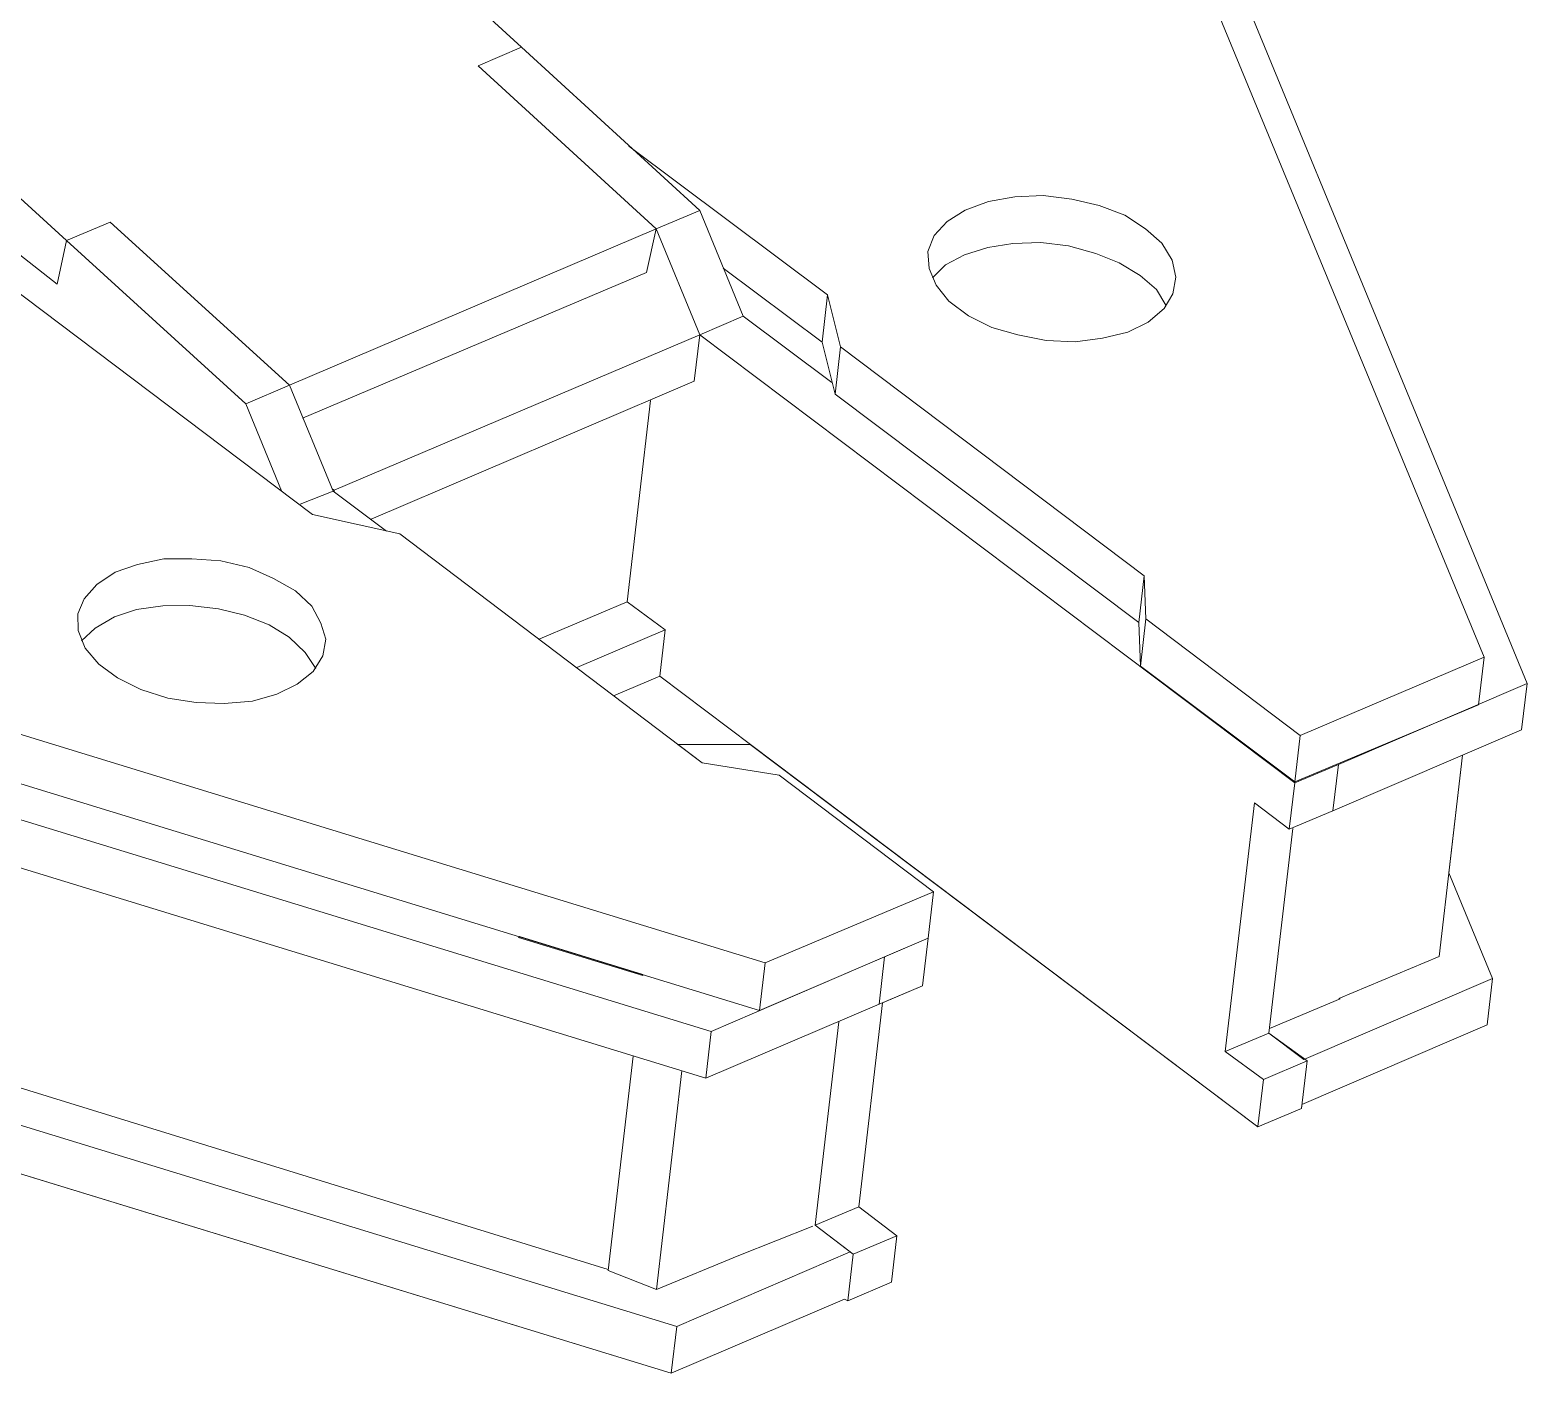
# Model space of a CAD drawing. Header units: millimetres. Extents: x -178 to 174, y -133 to 130.
# Drawn here: x 100.19 to 126.68, y -94.56 to -70.79 of the extents above; entities that cross this region are included whole.
import ezdxf

# ---------------------------------------------------------------- set-up
doc = ezdxf.new("R2010")
doc.units = ezdxf.units.MM
doc.header["$MEASUREMENT"] = 0
doc.layers.add('Layer 1', color=7, linetype='Continuous')

msp = doc.modelspace()

# ---------------------------------------------------------------- linework, layer by layer
at = {"layer": 'Layer 1', "lineweight": 9}
msp.add_open_spline([(111.2219, -44.9305), (111.2219, -44.9305), (111.9044, -44.8496), (111.9044, -44.8496), (111.9044, -44.8496), (111.9044, -44.8496), (112.8092, -45.9266), (112.8092, -45.9266), (112.8092, -45.9266), (112.8092, -45.9266), (113.6138, -47.0118), (113.6138, -47.0118), (113.6138, -47.0118), (113.6138, -47.0118), (114.338, -48.1074), (114.338, -48.1074), (114.338, -48.1074), (114.338, -48.1074), (114.9817, -49.2134), (114.9817, -49.2134), (114.9817, -49.2134), (114.9817, -49.2134), (115.5276, -50.3079), (115.5276, -50.3079), (115.5276, -50.3079), (115.5276, -50.3079), (115.9952, -51.3933), (115.9952, -51.3933), (115.9952, -51.3933), (115.9952, -51.3933), (116.3652, -52.4673), (116.3652, -52.4673), (116.3652, -52.4673), (116.3652, -52.4673), (116.2714, -52.7735), (116.2714, -52.7735), (116.2714, -52.7735), (116.2714, -52.7735), (116.4753, -53.7289), (116.4753, -53.7289), (116.4753, -53.7289), (116.4753, -53.7289), (116.6486, -54.9582), (116.6486, -54.9582), (116.6486, -54.9582), (116.6486, -54.9582), (116.6526, -55.0253), (116.6526, -55.0253), (116.6526, -55.0253), (116.6526, -55.0253), (116.7895, -55.7874), (116.7895, -55.7874), (116.7895, -55.7874), (116.7895, -55.7874), (116.8834, -56.8489), (116.8834, -56.8489), (116.8834, -56.8489), (116.8834, -56.8489), (116.8795, -57.8989), (116.8795, -57.8989), (116.8795, -57.8989), (116.8795, -57.8989), (116.85, -58.4901), (116.85, -58.4901), (116.85, -58.4901), (116.85, -58.4901), (126.6847, -82.3554), (126.6847, -82.3554), (126.6847, -82.3554), (126.6847, -82.3554), (126.5886, -83.1767), (126.5886, -83.1767), (126.5886, -83.1767), (126.5886, -83.1767), (125.5445, -83.6248), (125.5445, -83.6248), (125.5445, -83.6248), (125.5445, -83.6248), (125.3012, -85.7082), (125.3012, -85.7082), (125.3012, -85.7082), (125.3012, -85.7082), (126.0741, -87.5762), (126.0741, -87.5762), (126.0741, -87.5762), (126.0741, -87.5762), (125.978, -88.3975), (125.978, -88.3975), (125.978, -88.3975), (125.978, -88.3975), (122.7016, -89.8034), (122.7016, -89.8034), (122.7016, -89.8034), (122.7016, -89.8034), (122.6931, -89.8764), (122.6931, -89.8764), (122.6931, -89.8764), (122.6931, -89.8764), (121.9216, -90.2025), (121.9216, -90.2025), (121.9216, -90.2025), (121.9216, -90.2025), (112.9394, -83.4322), (112.9394, -83.4322), (112.9394, -83.4322), (112.9394, -83.4322), (111.6574, -83.4322), (111.6574, -83.4322), (111.6574, -83.4322), (111.6574, -83.4322), (112.0906, -83.7603), (112.0906, -83.7603), (112.0906, -83.7603), (112.0906, -83.7603), (113.4525, -83.9791), (113.4525, -83.9791), (113.4525, -83.9791), (113.4525, -83.9791), (116.1843, -86.0429), (116.1843, -86.0429), (116.1843, -86.0429), (116.1843, -86.0429), (116.0882, -86.8641), (116.0882, -86.8641), (116.0882, -86.8641), (116.0882, -86.8641), (115.9899, -87.7049), (115.9899, -87.7049), (115.9899, -87.7049), (115.9899, -87.7049), (115.2809, -88.0045), (115.2809, -88.0045), (115.2809, -88.0045), (115.2809, -88.0045), (114.8585, -91.6161), (114.8585, -91.6161), (114.8585, -91.6161), (114.8585, -91.6161), (115.5317, -92.1309), (115.5317, -92.1309), (115.5317, -92.1309), (115.5317, -92.1309), (115.4356, -92.9522), (115.4356, -92.9522), (115.4356, -92.9522), (115.4356, -92.9522), (114.6641, -93.2782), (114.6641, -93.2782), (114.6641, -93.2782), (114.6641, -93.2782), (114.6077, -93.2518), (114.6077, -93.2518), (114.6077, -93.2518), (114.6077, -93.2518), (111.5412, -94.5581), (111.5412, -94.5581), (111.5412, -94.5581), (111.5412, -94.5581), (81.5217, -85.3625), (81.5217, -85.3625), (81.5217, -85.3625), (81.5217, -85.3625), (80.2069, -85.3829), (80.2069, -85.3829), (80.2069, -85.3829), (80.2069, -85.3829), (78.8244, -85.3401), (78.8244, -85.3401), (78.8244, -85.3401), (78.8244, -85.3401), (77.4158, -85.3226), (77.4158, -85.3226), (77.4158, -85.3226), (77.4158, -85.3226), (77.7822, -85.597), (77.7822, -85.597), (77.7822, -85.597), (77.7822, -85.597), (77.1724, -86.4154), (77.1724, -86.4154), (77.1724, -86.4154), (77.1724, -86.4154), (76.8088, -86.135), (76.8088, -86.135), (76.8088, -86.135), (76.8088, -86.135), (76.1055, -87.0637), (76.1055, -87.0637), (76.1055, -87.0637), (76.1055, -87.0637), (75.2271, -87.4565), (75.2271, -87.4565), (75.2271, -87.4565), (75.2271, -87.4565), (75.2249, -87.476), (75.2249, -87.476), (75.2249, -87.476), (75.2249, -87.476), (74.4533, -87.802), (74.4533, -87.802), (74.4533, -87.802), (74.4533, -87.802), (74.432, -87.7941), (74.432, -87.7941), (74.432, -87.7941), (74.432, -87.7941), (73.5599, -88.1534), (73.5599, -88.1534), (73.5599, -88.1534), (73.5599, -88.1534), (73.0866, -87.8089), (73.0866, -87.8089), (73.0866, -87.8089), (73.0866, -87.8089), (70.5384, -87.0094), (70.5384, -87.0094), (70.5384, -87.0094), (70.5384, -87.0094), (70.1239, -87.1965), (70.1239, -87.1965), (70.1239, -87.1965), (70.1239, -87.1965), (69.5616, -87.4281), (69.5616, -87.4281), (69.5616, -87.4281), (69.5616, -87.4281), (68.2066, -87.1507), (68.2066, -87.1507), (68.2066, -87.1507), (68.2066, -87.1507), (67.8593, -86.8933), (67.8593, -86.8933), (67.8593, -86.8933), (67.8593, -86.8933), (67.6499, -87.1648), (67.6499, -87.1648), (67.6499, -87.1648), (67.6499, -87.1648), (65.4267, -85.4975), (65.4267, -85.4975), (65.4267, -85.4975), (65.4267, -85.4975), (57.8484, -79.8035), (57.8484, -79.8035), (57.8484, -79.8035), (57.8484, -79.8035), (56.1847, -79.1045), (56.1847, -79.1045), (56.1847, -79.1045), (56.1847, -79.1045), (54.5107, -78.3339), (54.5107, -78.3339), (54.5107, -78.3339), (54.5107, -78.3339), (52.8977, -77.5506), (52.8977, -77.5506), (52.8977, -77.5506), (52.8977, -77.5506), (52.3146, -77.6211), (52.3146, -77.6211), (52.3146, -77.6211), (52.3146, -77.6211), (51.8774, -77.2925), (51.8774, -77.2925), (51.8774, -77.2925), (51.8774, -77.2925), (51.192, -76.7808), (51.192, -76.7808), (51.192, -76.7808), (51.192, -76.7808), (51.0168, -76.8549), (51.0168, -76.8549), (51.0168, -76.8549), (51.0168, -76.8549), (48.9779, -77.1714), (48.9779, -77.1714), (48.9779, -77.1714), (48.9779, -77.1714), (45.0792, -74.2378), (45.0792, -74.2378), (45.0792, -74.2378), (45.0792, -74.2378), (43.3242, -70.9404), (43.3242, -70.9404), (43.3242, -70.9404), (43.3242, -70.9404), (43.401, -70.2832), (43.401, -70.2832), (43.401, -70.2832), (43.401, -70.2832), (43.2529, -70.3146), (43.2529, -70.3146), (43.2529, -70.3146), (43.2529, -70.3146), (42.0935, -69.0918), (42.0935, -69.0918), (42.0935, -69.0918), (42.0935, -69.0918), (41.1461, -67.871), (41.1461, -67.871), (41.1461, -67.871), (41.1461, -67.871), (40.2988, -66.6422), (40.2988, -66.6422), (40.2988, -66.6422), (40.2988, -66.6422), (39.5516, -65.4051), (39.5516, -65.4051), (39.5516, -65.4051), (39.5516, -65.4051), (38.9216, -64.1818), (38.9216, -64.1818), (38.9216, -64.1818), (38.9216, -64.1818), (38.3929, -62.9513), (38.3929, -62.9513), (38.3929, -62.9513), (38.3929, -62.9513), (38.0321, -61.7991), (38.0321, -61.7991), (38.0321, -61.7991), (38.0321, -61.7991), (37.7703, -60.6379), (37.7703, -60.6379), (37.7703, -60.6379), (37.7703, -60.6379), (37.6073, -59.4891), (37.6073, -59.4891), (37.6073, -59.4891), (37.6073, -59.4891), (37.5203, -58.3689), (37.5203, -58.3689), (37.5203, -58.3689), (37.5203, -58.3689), (37.5411, -57.6068), (37.5411, -57.6068), (37.5411, -57.6068), (37.5411, -57.6068), (37.4749, -57.5708), (37.4749, -57.5708), (37.4749, -57.5708), (37.4749, -57.5708), (34.295, -54.4239), (34.295, -54.4239), (34.295, -54.4239), (34.295, -54.4239), (34.5061, -53.6359), (34.5061, -53.6359), (34.5061, -53.6359), (34.5061, -53.6359), (34.6104, -53.2521), (34.6104, -53.2521), (34.6104, -53.2521), (34.6104, -53.2521), (34.6745, -52.7042), (34.6745, -52.7042), (34.6745, -52.7042), (34.6745, -52.7042), (34.9166, -51.8215), (34.9166, -51.8215), (34.9166, -51.8215), (34.9166, -51.8215), (35.2173, -50.9441), (35.2173, -50.9441), (35.2173, -50.9441), (35.2173, -50.9441), (35.4424, -50.3758), (35.4424, -50.3758), (35.4424, -50.3758), (35.4424, -50.3758), (35.7528, -49.755), (35.7528, -49.755), (35.7528, -49.755), (35.7528, -49.755), (35.8635, -48.8115), (35.8635, -48.8115), (35.8635, -48.8115), (35.8635, -48.8115), (35.1891, -48.3046), (35.1891, -48.3046), (35.1891, -48.3046), (35.1891, -48.3046), (35.2376, -47.542), (35.2376, -47.542), (35.2376, -47.542), (35.2376, -47.542), (35.2398, -46.6852), (35.2398, -46.6852), (35.2398, -46.6852), (35.2398, -46.6852), (35.6012, -45.4589), (35.6012, -45.4589), (35.6012, -45.4589), (35.6012, -45.4589), (36.08, -44.2464), (36.08, -44.2464), (36.08, -44.2464), (36.08, -44.2464), (36.6566, -43.0453), (36.6566, -43.0453), (36.6566, -43.0453), (36.6566, -43.0453), (37.3527, -41.8383), (37.3527, -41.8383), (37.3527, -41.8383), (37.3527, -41.8383), (38.142, -40.6819), (38.142, -40.6819), (38.142, -40.6819), (38.142, -40.6819), (39.051, -39.5197), (39.051, -39.5197), (39.051, -39.5197), (39.051, -39.5197), (40.0532, -38.408), (40.0532, -38.408), (40.0532, -38.408), (40.0532, -38.408), (40.2098, -38.455), (40.2098, -38.455), (40.2098, -38.455), (40.2098, -38.455), (41.271, -37.5113), (41.271, -37.5113), (41.271, -37.5113), (41.271, -37.5113), (42.4313, -36.5763), (42.4313, -36.5763), (42.4313, -36.5763), (42.4313, -36.5763), (43.6872, -35.6722), (43.6872, -35.6722), (43.6872, -35.6722), (43.6872, -35.6722), (45.0167, -34.8164), (45.0167, -34.8164), (45.0167, -34.8164), (45.0167, -34.8164), (46.4417, -33.9916), (46.4417, -33.9916), (46.4417, -33.9916), (46.4417, -33.9916), (47.9427, -33.1955), (47.9427, -33.1955), (47.9427, -33.1955), (47.9427, -33.1955), (49.5002, -32.4259), (49.5002, -32.4259), (49.5002, -32.4259), (49.5002, -32.4259), (49.4996, -32.3773), (49.4996, -32.3773), (49.4996, -32.3773), (49.4996, -32.3773), (51.099, -31.7517), (51.099, -31.7517), (51.099, -31.7517), (51.099, -31.7517), (52.7525, -31.1721), (52.7525, -31.1721), (52.7525, -31.1721), (52.7525, -31.1721), (54.4601, -30.6384), (54.4601, -30.6384), (54.4601, -30.6384), (54.4601, -30.6384), (56.2217, -30.1507), (56.2217, -30.1507), (56.2217, -30.1507), (56.2217, -30.1507), (58.0375, -29.709), (58.0375, -29.709), (58.0375, -29.709), (58.0375, -29.709), (59.8901, -29.2914), (59.8901, -29.2914), (59.8901, -29.2914), (59.8901, -29.2914), (61.814, -28.9416), (61.814, -28.9416), (61.814, -28.9416), (61.814, -28.9416), (61.8486, -28.9808), (61.8486, -28.9808), (61.8486, -28.9808), (61.8486, -28.9808), (61.8518, -28.7875), (61.8518, -28.7875), (61.8518, -28.7875), (61.8518, -28.7875), (63.9817, -28.541), (63.9817, -28.541), (63.9817, -28.541), (63.9817, -28.541), (66.1611, -28.3797), (66.1611, -28.3797), (66.1611, -28.3797), (66.1611, -28.3797), (68.3577, -28.2402), (68.3577, -28.2402), (68.3577, -28.2402), (68.3577, -28.2402), (70.6038, -28.1858), (70.6038, -28.1858), (70.6038, -28.1858), (70.6038, -28.1858), (72.8431, -28.19), (72.8431, -28.19), (72.8431, -28.19), (72.8431, -28.19), (75.1169, -28.2379), (75.1169, -28.2379), (75.1169, -28.2379), (75.1169, -28.2379), (77.4035, -28.3468), (77.4035, -28.3468), (77.4035, -28.3468), (77.4035, -28.3468), (81.0082, -30.391), (81.0082, -30.391), (81.0082, -30.391), (81.0082, -30.391), (80.9771, -30.8263), (80.9771, -30.8263), (80.9771, -30.8263), (80.9771, -30.8263), (80.9786, -30.8263), (80.9786, -30.8263), (80.9786, -30.8263), (80.9786, -30.8263), (82.5556, -31.0702), (82.5556, -31.0702), (82.5556, -31.0702), (82.5556, -31.0702), (84.1498, -31.336), (84.1498, -31.336), (84.1498, -31.336), (84.1498, -31.336), (86.2214, -31.7567), (86.2214, -31.7567), (86.2214, -31.7567), (86.8952, -31.8906), (87.561, -32.0418), (88.2322, -32.1901), (88.2322, -32.1901), (88.2322, -32.1901), (89.7345, -32.564), (89.7345, -32.564), (89.7345, -32.564), (89.7345, -32.564), (91.2345, -32.9575), (91.2345, -32.9575), (91.2345, -32.9575), (91.2345, -32.9575), (91.2472, -33.0184), (91.2472, -33.0184), (91.2472, -33.0184), (91.2472, -33.0184), (93.1373, -33.6359), (93.1373, -33.6359), (93.1373, -33.6359), (93.1373, -33.6359), (94.9836, -34.288), (94.9836, -34.288), (94.9836, -34.288), (94.9836, -34.288), (96.7668, -34.9722), (96.7668, -34.9722), (96.7668, -34.9722), (96.7668, -34.9722), (98.5235, -35.7129), (98.5235, -35.7129), (98.5235, -35.7129), (98.5235, -35.7129), (100.1998, -36.4639), (100.1998, -36.4639), (100.1998, -36.4639), (100.1998, -36.4639), (101.8741, -37.2853), (101.8741, -37.2853), (101.8741, -37.2853), (101.8741, -37.2853), (102.4154, -37.1789), (102.4154, -37.1789), (102.4154, -37.1789), (102.4154, -37.1789), (102.8172, -37.4935), (102.8172, -37.4935), (102.8172, -37.4935), (102.8172, -37.4935), (102.8354, -37.4857), (102.8354, -37.4857), (102.8354, -37.4857), (102.8354, -37.4857), (103.4225, -37.9283), (103.4225, -37.9283), (103.4225, -37.9283), (103.4225, -37.9283), (103.6683, -37.821), (103.6683, -37.821), (103.6683, -37.821), (103.6683, -37.821), (105.8659, -37.5032), (105.8659, -37.5032), (105.8659, -37.5032), (105.8659, -37.5032), (109.6736, -40.3668), (109.6736, -40.3668), (109.6736, -40.3668), (109.6736, -40.3668), (111.3791, -43.5791), (111.3791, -43.5791), (111.3791, -43.5791), (111.3791, -43.5791), (111.2219, -44.9305), (111.2219, -44.9305)], degree=3, knots=[0, 0, 0, 0, 0.0064516, 0.0064516, 0.0064516, 0.0064516, 0.0129032, 0.0129032, 0.0129032, 0.0129032, 0.0193548, 0.0193548, 0.0193548, 0.0193548, 0.0258065, 0.0258065, 0.0258065, 0.0258065, 0.0322581, 0.0322581, 0.0322581, 0.0322581, 0.0387097, 0.0387097, 0.0387097, 0.0387097, 0.0451613, 0.0451613, 0.0451613, 0.0451613, 0.0516129, 0.0516129, 0.0516129, 0.0516129, 0.0580645, 0.0580645, 0.0580645, 0.0580645, 0.0645161, 0.0645161, 0.0645161, 0.0645161, 0.0709677, 0.0709677, 0.0709677, 0.0709677, 0.0774194, 0.0774194, 0.0774194, 0.0774194, 0.083871, 0.083871, 0.083871, 0.083871, 0.0903226, 0.0903226, 0.0903226, 0.0903226, 0.0967742, 0.0967742, 0.0967742, 0.0967742, 0.1032258, 0.1032258, 0.1032258, 0.1032258, 0.1096774, 0.1096774, 0.1096774, 0.1096774, 0.116129, 0.116129, 0.116129, 0.116129, 0.1225806, 0.1225806, 0.1225806, 0.1225806, 0.1290323, 0.1290323, 0.1290323, 0.1290323, 0.1354839, 0.1354839, 0.1354839, 0.1354839, 0.1419355, 0.1419355, 0.1419355, 0.1419355, 0.1483871, 0.1483871, 0.1483871, 0.1483871, 0.1548387, 0.1548387, 0.1548387, 0.1548387, 0.1612903, 0.1612903, 0.1612903, 0.1612903, 0.1677419, 0.1677419, 0.1677419, 0.1677419, 0.1741935, 0.1741935, 0.1741935, 0.1741935, 0.1806452, 0.1806452, 0.1806452, 0.1806452, 0.1870968, 0.1870968, 0.1870968, 0.1870968, 0.1935484, 0.1935484, 0.1935484, 0.1935484, 0.2, 0.2, 0.2, 0.2, 0.2064516, 0.2064516, 0.2064516, 0.2064516, 0.2129032, 0.2129032, 0.2129032, 0.2129032, 0.2193548, 0.2193548, 0.2193548, 0.2193548, 0.2258065, 0.2258065, 0.2258065, 0.2258065, 0.2322581, 0.2322581, 0.2322581, 0.2322581, 0.2387097, 0.2387097, 0.2387097, 0.2387097, 0.2451613, 0.2451613, 0.2451613, 0.2451613, 0.2516129, 0.2516129, 0.2516129, 0.2516129, 0.2580645, 0.2580645, 0.2580645, 0.2580645, 0.2645161, 0.2645161, 0.2645161, 0.2645161, 0.2709677, 0.2709677, 0.2709677, 0.2709677, 0.2774194, 0.2774194, 0.2774194, 0.2774194, 0.283871, 0.283871, 0.283871, 0.283871, 0.2903226, 0.2903226, 0.2903226, 0.2903226, 0.2967742, 0.2967742, 0.2967742, 0.2967742, 0.3032258, 0.3032258, 0.3032258, 0.3032258, 0.3096774, 0.3096774, 0.3096774, 0.3096774, 0.316129, 0.316129, 0.316129, 0.316129, 0.3225806, 0.3225806, 0.3225806, 0.3225806, 0.3290323, 0.3290323, 0.3290323, 0.3290323, 0.3354839, 0.3354839, 0.3354839, 0.3354839, 0.3419355, 0.3419355, 0.3419355, 0.3419355, 0.3483871, 0.3483871, 0.3483871, 0.3483871, 0.3548387, 0.3548387, 0.3548387, 0.3548387, 0.3612903, 0.3612903, 0.3612903, 0.3612903, 0.3677419, 0.3677419, 0.3677419, 0.3677419, 0.3741935, 0.3741935, 0.3741935, 0.3741935, 0.3806452, 0.3806452, 0.3806452, 0.3806452, 0.3870968, 0.3870968, 0.3870968, 0.3870968, 0.3935484, 0.3935484, 0.3935484, 0.3935484, 0.4, 0.4, 0.4, 0.4, 0.4064516, 0.4064516, 0.4064516, 0.4064516, 0.4129032, 0.4129032, 0.4129032, 0.4129032, 0.4193548, 0.4193548, 0.4193548, 0.4193548, 0.4258065, 0.4258065, 0.4258065, 0.4258065, 0.4322581, 0.4322581, 0.4322581, 0.4322581, 0.4387097, 0.4387097, 0.4387097, 0.4387097, 0.4451613, 0.4451613, 0.4451613, 0.4451613, 0.4516129, 0.4516129, 0.4516129, 0.4516129, 0.4580645, 0.4580645, 0.4580645, 0.4580645, 0.4645161, 0.4645161, 0.4645161, 0.4645161, 0.4709677, 0.4709677, 0.4709677, 0.4709677, 0.4774194, 0.4774194, 0.4774194, 0.4774194, 0.483871, 0.483871, 0.483871, 0.483871, 0.4903226, 0.4903226, 0.4903226, 0.4903226, 0.4967742, 0.4967742, 0.4967742, 0.4967742, 0.5032258, 0.5032258, 0.5032258, 0.5032258, 0.5096774, 0.5096774, 0.5096774, 0.5096774, 0.516129, 0.516129, 0.516129, 0.516129, 0.5225806, 0.5225806, 0.5225806, 0.5225806, 0.5290323, 0.5290323, 0.5290323, 0.5290323, 0.5354839, 0.5354839, 0.5354839, 0.5354839, 0.5419355, 0.5419355, 0.5419355, 0.5419355, 0.5483871, 0.5483871, 0.5483871, 0.5483871, 0.5548387, 0.5548387, 0.5548387, 0.5548387, 0.5612903, 0.5612903, 0.5612903, 0.5612903, 0.5677419, 0.5677419, 0.5677419, 0.5677419, 0.5741935, 0.5741935, 0.5741935, 0.5741935, 0.5806452, 0.5806452, 0.5806452, 0.5806452, 0.5870968, 0.5870968, 0.5870968, 0.5870968, 0.5935484, 0.5935484, 0.5935484, 0.5935484, 0.6, 0.6, 0.6, 0.6, 0.6064516, 0.6064516, 0.6064516, 0.6064516, 0.6129032, 0.6129032, 0.6129032, 0.6129032, 0.6193548, 0.6193548, 0.6193548, 0.6193548, 0.6258065, 0.6258065, 0.6258065, 0.6258065, 0.6322581, 0.6322581, 0.6322581, 0.6322581, 0.6387097, 0.6387097, 0.6387097, 0.6387097, 0.6451613, 0.6451613, 0.6451613, 0.6451613, 0.6516129, 0.6516129, 0.6516129, 0.6516129, 0.6580645, 0.6580645, 0.6580645, 0.6580645, 0.6645161, 0.6645161, 0.6645161, 0.6645161, 0.6709677, 0.6709677, 0.6709677, 0.6709677, 0.6774194, 0.6774194, 0.6774194, 0.6774194, 0.683871, 0.683871, 0.683871, 0.683871, 0.6903226, 0.6903226, 0.6903226, 0.6903226, 0.6967742, 0.6967742, 0.6967742, 0.6967742, 0.7032258, 0.7032258, 0.7032258, 0.7032258, 0.7096774, 0.7096774, 0.7096774, 0.7096774, 0.716129, 0.716129, 0.716129, 0.716129, 0.7225806, 0.7225806, 0.7225806, 0.7225806, 0.7290323, 0.7290323, 0.7290323, 0.7290323, 0.7354839, 0.7354839, 0.7354839, 0.7354839, 0.7419355, 0.7419355, 0.7419355, 0.7419355, 0.7483871, 0.7483871, 0.7483871, 0.7483871, 0.7548387, 0.7548387, 0.7548387, 0.7548387, 0.7612903, 0.7612903, 0.7612903, 0.7612903, 0.7677419, 0.7677419, 0.7677419, 0.7677419, 0.7741935, 0.7741935, 0.7741935, 0.7741935, 0.7806452, 0.7806452, 0.7806452, 0.7806452, 0.7870968, 0.7870968, 0.7870968, 0.7870968, 0.7935484, 0.7935484, 0.7935484, 0.7935484, 0.8, 0.8, 0.8, 0.8, 0.8064516, 0.8064516, 0.8064516, 0.8064516, 0.8129032, 0.8129032, 0.8129032, 0.8129032, 0.8193548, 0.8193548, 0.8193548, 0.8193548, 0.8258065, 0.8258065, 0.8258065, 0.8258065, 0.8322581, 0.8322581, 0.8322581, 0.8322581, 0.8387097, 0.8387097, 0.8387097, 0.8387097, 0.8451613, 0.8451613, 0.8451613, 0.8451613, 0.8516129, 0.8516129, 0.8516129, 0.8516129, 0.8580645, 0.8580645, 0.8580645, 0.8580645, 0.8645161, 0.8645161, 0.8645161, 0.8645161, 0.8709677, 0.8709677, 0.8709677, 0.8709677, 0.8774194, 0.8774194, 0.8774194, 0.8774194, 0.883871, 0.883871, 0.883871, 0.883871, 0.8903226, 0.8903226, 0.8903226, 0.8903226, 0.8967742, 0.8967742, 0.8967742, 0.8967742, 0.9032258, 0.9032258, 0.9032258, 0.9032258, 0.9096774, 0.9096774, 0.9096774, 0.9096774, 0.916129, 0.916129, 0.916129, 0.916129, 0.9225806, 0.9225806, 0.9225806, 0.9225806, 0.9290323, 0.9290323, 0.9290323, 0.9290323, 0.9354839, 0.9354839, 0.9354839, 0.9354839, 0.9419355, 0.9419355, 0.9419355, 0.9419355, 0.9483871, 0.9483871, 0.9483871, 0.9483871, 0.9548387, 0.9548387, 0.9548387, 0.9548387, 0.9612903, 0.9612903, 0.9612903, 0.9612903, 0.9677419, 0.9677419, 0.9677419, 0.9677419, 0.9741935, 0.9741935, 0.9741935, 0.9741935, 0.9806452, 0.9806452, 0.9806452, 0.9806452, 0.9870968, 0.9870968, 0.9870968, 0.9870968, 1, 1, 1, 1], dxfattribs=at)
at = {"layer": 'Layer 1', "color": 5, "lineweight": 9}
for points, knots in [([(123.2496, -84.6097), (123.2496, -84.6097), (126.5886, -83.1767), (126.5886, -83.1767), (126.5886, -83.1767), (126.5886, -83.1767), (126.6847, -82.3554), (126.6847, -82.3554), (126.6847, -82.3554), (126.6847, -82.3554), (116.85, -58.4901), (116.85, -58.4901), (116.85, -58.4901), (116.85, -58.4901), (116.8795, -57.8989), (116.8795, -57.8989), (116.8795, -57.8989), (116.8795, -57.8989), (116.8834, -56.8489), (116.8834, -56.8489), (116.8834, -56.8489), (116.8834, -56.8489), (116.7895, -55.7874), (116.7895, -55.7874), (116.7895, -55.7874), (116.7895, -55.7874), (116.6526, -55.0253), (116.6526, -55.0253)], [0, 0, 0, 0, 0.125, 0.125, 0.125, 0.125, 0.25, 0.25, 0.25, 0.25, 0.375, 0.375, 0.375, 0.375, 0.5, 0.5, 0.5, 0.5, 0.625, 0.625, 0.625, 0.625, 0.75, 0.75, 0.75, 0.75, 1, 1, 1, 1]), ([(108.1224, -71.4234), (108.1224, -71.4234), (108.8939, -71.0974), (108.8939, -71.0974), (108.8939, -71.0974), (108.8939, -71.0974), (96.1255, -59.4357), (96.1255, -59.4357)], [0, 0, 0, 0, 0.3333333, 0.3333333, 0.3333333, 0.3333333, 1, 1, 1, 1]), ([(122.5765, -84.0948), (122.5765, -84.0948), (125.8281, -82.7309), (125.8281, -82.7309), (125.8281, -82.7309), (125.8281, -82.7309), (125.9264, -81.8901), (125.9264, -81.8901), (125.9264, -81.8901), (125.9264, -81.8901), (117.6309, -61.8123), (117.6309, -61.8123), (117.6309, -61.8123), (117.6309, -61.8123), (116.1128, -61.9122), (116.1128, -61.9122)], [0, 0, 0, 0, 0.2, 0.2, 0.2, 0.2, 0.4, 0.4, 0.4, 0.4, 0.6, 0.6, 0.6, 0.6, 1, 1, 1, 1]), ([(99.1302, -74.0782), (99.1302, -74.0782), (100.6734, -75.2894), (100.6734, -75.2894), (100.6734, -75.2894), (100.6734, -75.2894), (100.6734, -75.2894), (100.6734, -75.2894), (100.6734, -75.2894), (100.6734, -75.2894), (100.8431, -74.5164), (100.8431, -74.5164), (100.8431, -74.5164), (100.8431, -74.5164), (100.8431, -74.5164), (100.8431, -74.5164), (100.8431, -74.5164), (100.8431, -74.5164), (88.0746, -62.8547), (88.0746, -62.8547)], [0, 0, 0, 0, 0.1666667, 0.1666667, 0.1666667, 0.1666667, 0.3333333, 0.3333333, 0.3333333, 0.3333333, 0.5, 0.5, 0.5, 0.5, 0.6666667, 0.6666667, 0.6666667, 0.6666667, 1, 1, 1, 1]), ([(108.8939, -71.0974), (108.8939, -71.0974), (112.0449, -73.9832), (112.0449, -73.9832), (112.0449, -73.9832), (112.0449, -73.9832), (111.2734, -74.3092), (111.2734, -74.3092)], [0, 0, 0, 0, 0.3333333, 0.3333333, 0.3333333, 0.3333333, 1, 1, 1, 1]), ([(121.9221, -90.1977), (121.9221, -90.1977), (122.0199, -89.3616), (122.0199, -89.3616), (122.0199, -89.3616), (122.0199, -89.3616), (121.3445, -88.8664), (121.3445, -88.8664), (121.3445, -88.8664), (121.3445, -88.8664), (121.8591, -84.4668), (121.8591, -84.4668), (121.8591, -84.4668), (121.8591, -84.4668), (122.4781, -84.9357), (122.4781, -84.9357), (122.4781, -84.9357), (122.4781, -84.9357), (122.5742, -84.1144), (122.5742, -84.1144), (122.5742, -84.1144), (122.5742, -84.1144), (112.0452, -76.1834), (112.0452, -76.1834), (112.0452, -76.1834), (112.0452, -76.1834), (111.2734, -74.3092), (111.2734, -74.3092), (111.2734, -74.3092), (111.2734, -74.3092), (108.1224, -71.4234), (108.1224, -71.4234)], [0, 0, 0, 0, 0.1111111, 0.1111111, 0.1111111, 0.1111111, 0.2222222, 0.2222222, 0.2222222, 0.2222222, 0.3333333, 0.3333333, 0.3333333, 0.3333333, 0.4444444, 0.4444444, 0.4444444, 0.4444444, 0.5555556, 0.5555556, 0.5555556, 0.5555556, 0.6666667, 0.6666667, 0.6666667, 0.6666667, 0.7777778, 0.7777778, 0.7777778, 0.7777778, 1, 1, 1, 1]), ([(111.1037, -75.0822), (111.1037, -75.0822), (111.2734, -74.3092), (111.2734, -74.3092), (111.2734, -74.3092), (111.2734, -74.3092), (108.1224, -71.4234), (108.1224, -71.4234)], [0, 0, 0, 0, 0.3333333, 0.3333333, 0.3333333, 0.3333333, 1, 1, 1, 1]), ([(112.4608, -75.0031), (112.4608, -75.0031), (114.2098, -76.3177), (114.2098, -76.3177), (114.2098, -76.3177), (114.2098, -76.3177), (114.3082, -75.4768), (114.3082, -75.4768), (114.3082, -75.4768), (114.3082, -75.4768), (110.7905, -72.8455), (110.7905, -72.8455)], [0, 0, 0, 0, 0.25, 0.25, 0.25, 0.25, 0.5, 0.5, 0.5, 0.5, 1, 1, 1, 1]), ([(119.935, -74.3114), (119.935, -74.3114), (120.2226, -74.5631), (120.2226, -74.5631), (120.2226, -74.5631), (120.2226, -74.5631), (120.4057, -74.862), (120.4057, -74.862), (120.4057, -74.862), (120.4057, -74.862), (120.4692, -75.1668), (120.4692, -75.1668), (120.4692, -75.1668), (120.4692, -75.1668), (120.4153, -75.4578), (120.4153, -75.4578), (120.4153, -75.4578), (120.4153, -75.4578), (120.266, -75.7178), (120.266, -75.7178), (120.266, -75.7178), (120.266, -75.7178), (119.9798, -75.9618), (119.9798, -75.9618), (119.9798, -75.9618), (119.9798, -75.9618), (119.6222, -76.138), (119.6222, -76.138), (119.6222, -76.138), (119.6222, -76.138), (119.1737, -76.2441), (119.1737, -76.2441), (119.1737, -76.2441), (119.1737, -76.2441), (118.6907, -76.3066), (118.6907, -76.3066), (118.6907, -76.3066), (118.6907, -76.3066), (118.1777, -76.2862), (118.1777, -76.2862), (118.1777, -76.2862), (118.1777, -76.2862), (117.6739, -76.1877), (117.6739, -76.1877), (117.6739, -76.1877), (117.6739, -76.1877), (117.2138, -76.0545), (117.2138, -76.0545), (117.2138, -76.0545), (117.2138, -76.0545), (116.8019, -75.8478), (116.8019, -75.8478), (116.8019, -75.8478), (116.8019, -75.8478), (116.4555, -75.5893), (116.4555, -75.5893), (116.4555, -75.5893), (116.4555, -75.5893), (116.2311, -75.3053), (116.2311, -75.3053), (116.2311, -75.3053), (116.2311, -75.3053), (116.1066, -75.0133), (116.1066, -75.0133), (116.1066, -75.0133), (116.1066, -75.0133), (116.0823, -74.7131), (116.0823, -74.7131), (116.0823, -74.7131), (116.0823, -74.7131), (116.1948, -74.429), (116.1948, -74.429), (116.1948, -74.429), (116.1948, -74.429), (116.4224, -74.1781), (116.4224, -74.1781), (116.4224, -74.1781), (116.4224, -74.1781), (116.7431, -73.9777), (116.7431, -73.9777), (116.7431, -73.9777), (116.7431, -73.9777), (117.1571, -73.8279), (117.1571, -73.8279), (117.1571, -73.8279), (117.1571, -73.8279), (117.6228, -73.7437), (117.6228, -73.7437), (117.6228, -73.7437), (117.6228, -73.7437), (118.1208, -73.7226), (118.1208, -73.7226), (118.1208, -73.7226), (118.1208, -73.7226), (118.6292, -73.7821), (118.6292, -73.7821), (118.6292, -73.7821), (118.6292, -73.7821), (119.1112, -73.8979), (119.1112, -73.8979), (119.1112, -73.8979), (119.1112, -73.8979), (119.5667, -74.0701), (119.5667, -74.0701), (119.5667, -74.0701), (119.5667, -74.0701), (119.935, -74.3114), (119.935, -74.3114)], [0, 0, 0, 0, 0.0357143, 0.0357143, 0.0357143, 0.0357143, 0.0714286, 0.0714286, 0.0714286, 0.0714286, 0.1071429, 0.1071429, 0.1071429, 0.1071429, 0.1428571, 0.1428571, 0.1428571, 0.1428571, 0.1785714, 0.1785714, 0.1785714, 0.1785714, 0.2142857, 0.2142857, 0.2142857, 0.2142857, 0.25, 0.25, 0.25, 0.25, 0.2857143, 0.2857143, 0.2857143, 0.2857143, 0.3214286, 0.3214286, 0.3214286, 0.3214286, 0.3571429, 0.3571429, 0.3571429, 0.3571429, 0.3928571, 0.3928571, 0.3928571, 0.3928571, 0.4285714, 0.4285714, 0.4285714, 0.4285714, 0.4642857, 0.4642857, 0.4642857, 0.4642857, 0.5, 0.5, 0.5, 0.5, 0.5357143, 0.5357143, 0.5357143, 0.5357143, 0.5714286, 0.5714286, 0.5714286, 0.5714286, 0.6071429, 0.6071429, 0.6071429, 0.6071429, 0.6428571, 0.6428571, 0.6428571, 0.6428571, 0.6785714, 0.6785714, 0.6785714, 0.6785714, 0.7142857, 0.7142857, 0.7142857, 0.7142857, 0.75, 0.75, 0.75, 0.75, 0.7857143, 0.7857143, 0.7857143, 0.7857143, 0.8214286, 0.8214286, 0.8214286, 0.8214286, 0.8571429, 0.8571429, 0.8571429, 0.8571429, 0.8928571, 0.8928571, 0.8928571, 0.8928571, 0.9285714, 0.9285714, 0.9285714, 0.9285714, 1, 1, 1, 1]), ([(112.0449, -73.9832), (112.0449, -73.9832), (112.8167, -75.8574), (112.8167, -75.8574), (112.8167, -75.8574), (112.8167, -75.8574), (112.0452, -76.1834), (112.0452, -76.1834)], [0, 0, 0, 0, 0.3333333, 0.3333333, 0.3333333, 0.3333333, 1, 1, 1, 1]), ([(104.0136, -77.4045), (104.0136, -77.4045), (100.8431, -74.5164), (100.8431, -74.5164), (100.8431, -74.5164), (100.8431, -74.5164), (100.8431, -74.5164), (100.8431, -74.5164), (100.8431, -74.5164), (100.8431, -74.5164), (101.6146, -74.1904), (101.6146, -74.1904), (101.6146, -74.1904), (101.6146, -74.1904), (104.7851, -77.0785), (104.7851, -77.0785), (104.7851, -77.0785), (104.7851, -77.0785), (104.0136, -77.4045), (104.0136, -77.4045)], [0, 0, 0, 0, 0.1666667, 0.1666667, 0.1666667, 0.1666667, 0.3333333, 0.3333333, 0.3333333, 0.3333333, 0.5, 0.5, 0.5, 0.5, 0.6666667, 0.6666667, 0.6666667, 0.6666667, 1, 1, 1, 1]), ([(100.8431, -74.5164), (100.8431, -74.5164), (100.8431, -74.5164), (100.8431, -74.5164), (100.8431, -74.5164), (100.8431, -74.5164), (101.6146, -74.1904), (101.6146, -74.1904)], [0, 0, 0, 0, 0.3333333, 0.3333333, 0.3333333, 0.3333333, 1, 1, 1, 1]), ([(120.2924, -75.6614), (120.2924, -75.6614), (120.1266, -75.3843), (120.1266, -75.3843), (120.1266, -75.3843), (120.1266, -75.3843), (119.8389, -75.1327), (119.8389, -75.1327), (119.8389, -75.1327), (119.8389, -75.1327), (119.4684, -74.9109), (119.4684, -74.9109), (119.4684, -74.9109), (119.4684, -74.9109), (119.052, -74.7433), (119.052, -74.7433), (119.052, -74.7433), (119.052, -74.7433), (118.5723, -74.6079), (118.5723, -74.6079), (118.5723, -74.6079), (118.5723, -74.6079), (118.0834, -74.5507), (118.0834, -74.5507), (118.0834, -74.5507), (118.0834, -74.5507), (117.5854, -74.5718), (117.5854, -74.5718), (117.5854, -74.5718), (117.5854, -74.5718), (117.1415, -74.6388), (117.1415, -74.6388), (117.1415, -74.6388), (117.1415, -74.6388), (116.7299, -74.769), (116.7299, -74.769), (116.7299, -74.769), (116.7299, -74.769), (116.3919, -74.9475), (116.3919, -74.9475), (116.3919, -74.9475), (116.3919, -74.9475), (116.1666, -75.1789), (116.1666, -75.1789)], [0, 0, 0, 0, 0.0833333, 0.0833333, 0.0833333, 0.0833333, 0.1666667, 0.1666667, 0.1666667, 0.1666667, 0.25, 0.25, 0.25, 0.25, 0.3333333, 0.3333333, 0.3333333, 0.3333333, 0.4166667, 0.4166667, 0.4166667, 0.4166667, 0.5, 0.5, 0.5, 0.5, 0.5833333, 0.5833333, 0.5833333, 0.5833333, 0.6666667, 0.6666667, 0.6666667, 0.6666667, 0.75, 0.75, 0.75, 0.75, 0.8333333, 0.8333333, 0.8333333, 0.8333333, 1, 1, 1, 1]), ([(105.5765, -78.955), (105.5765, -78.955), (105.5788, -78.9354), (105.5788, -78.9354), (105.5788, -78.9354), (105.5788, -78.9354), (112.0452, -76.1834), (112.0452, -76.1834)], [0, 0, 0, 0, 0.3333333, 0.3333333, 0.3333333, 0.3333333, 1, 1, 1, 1]), ([(106.2324, -79.4479), (106.2324, -79.4479), (111.9492, -77.0047), (111.9492, -77.0047), (111.9492, -77.0047), (111.9492, -77.0047), (112.0452, -76.1834), (112.0452, -76.1834)], [0, 0, 0, 0, 0.3333333, 0.3333333, 0.3333333, 0.3333333, 1, 1, 1, 1]), ([(114.2098, -76.3177), (114.2098, -76.3177), (114.4393, -77.2365), (114.4393, -77.2365), (114.4393, -77.2365), (114.4393, -77.2365), (114.5377, -76.3956), (114.5377, -76.3956), (114.5377, -76.3956), (114.5377, -76.3956), (119.9103, -80.4531), (119.9103, -80.4531)], [0, 0, 0, 0, 0.25, 0.25, 0.25, 0.25, 0.5, 0.5, 0.5, 0.5, 1, 1, 1, 1]), ([(109.2575, -81.546), (109.2575, -81.546), (110.7591, -80.909), (110.7591, -80.909), (110.7591, -80.909), (110.7591, -80.909), (111.1754, -77.3502), (111.1754, -77.3502)], [0, 0, 0, 0, 0.3333333, 0.3333333, 0.3333333, 0.3333333, 1, 1, 1, 1]), ([(114.4393, -77.2365), (114.4393, -77.2365), (119.8143, -81.2743), (119.8143, -81.2743), (119.8143, -81.2743), (119.8143, -81.2743), (119.9103, -80.4531), (119.9103, -80.4531), (119.9103, -80.4531), (119.9103, -80.4531), (119.9408, -81.2098), (119.9408, -81.2098)], [0, 0, 0, 0, 0.25, 0.25, 0.25, 0.25, 0.5, 0.5, 0.5, 0.5, 1, 1, 1, 1]), ([(80.9393, -78.2735), (80.9393, -78.2735), (113.1045, -88.1405), (113.1045, -88.1405), (113.1045, -88.1405), (113.1045, -88.1405), (113.2028, -87.2997), (113.2028, -87.2997), (113.2028, -87.2997), (113.2028, -87.2997), (116.1843, -86.0429), (116.1843, -86.0429)], [0, 0, 0, 0, 0.25, 0.25, 0.25, 0.25, 0.5, 0.5, 0.5, 0.5, 1, 1, 1, 1]), ([(113.1045, -88.1405), (113.1045, -88.1405), (116.0882, -86.8641), (116.0882, -86.8641), (116.0882, -86.8641), (116.0882, -86.8641), (116.1843, -86.0429), (116.1843, -86.0429), (116.1843, -86.0429), (116.1843, -86.0429), (113.4525, -83.9791), (113.4525, -83.9791), (113.4525, -83.9791), (113.4525, -83.9791), (112.0906, -83.7603), (112.0906, -83.7603), (112.0906, -83.7603), (112.0906, -83.7603), (106.7375, -79.7052), (106.7375, -79.7052), (106.7375, -79.7052), (106.7375, -79.7052), (105.1915, -79.3658), (105.1915, -79.3658)], [0, 0, 0, 0, 0.1428571, 0.1428571, 0.1428571, 0.1428571, 0.2857143, 0.2857143, 0.2857143, 0.2857143, 0.4285714, 0.4285714, 0.4285714, 0.4285714, 0.5714286, 0.5714286, 0.5714286, 0.5714286, 0.7142857, 0.7142857, 0.7142857, 0.7142857, 1, 1, 1, 1]), ([(104.8945, -80.7185), (104.8945, -80.7185), (105.18, -80.9898), (105.18, -80.9898), (105.18, -80.9898), (105.18, -80.9898), (105.3435, -81.2864), (105.3435, -81.2864), (105.3435, -81.2864), (105.3435, -81.2864), (105.4288, -81.5739), (105.4288, -81.5739), (105.4288, -81.5739), (105.4288, -81.5739), (105.3749, -81.8649), (105.3749, -81.8649), (105.3749, -81.8649), (105.3749, -81.8649), (105.2038, -82.1422), (105.2038, -82.1422), (105.2038, -82.1422), (105.2038, -82.1422), (104.9198, -82.3667), (104.9198, -82.3667), (104.9198, -82.3667), (104.9198, -82.3667), (104.5622, -82.5429), (104.5622, -82.5429), (104.5622, -82.5429), (104.5622, -82.5429), (104.131, -82.6708), (104.131, -82.6708), (104.131, -82.6708), (104.131, -82.6708), (103.6307, -82.7114), (103.6307, -82.7114), (103.6307, -82.7114), (103.6307, -82.7114), (103.1373, -82.6934), (103.1373, -82.6934), (103.1373, -82.6934), (103.1373, -82.6934), (102.6312, -82.6143), (102.6312, -82.6143), (102.6312, -82.6143), (102.6312, -82.6143), (102.1538, -82.4594), (102.1538, -82.4594), (102.1538, -82.4594), (102.1538, -82.4594), (101.742, -82.2527), (101.742, -82.2527), (101.742, -82.2527), (101.742, -82.2527), (101.4128, -82.0159), (101.4128, -82.0159), (101.4128, -82.0159), (101.4128, -82.0159), (101.1688, -81.7297), (101.1688, -81.7297), (101.1688, -81.7297), (101.1688, -81.7297), (101.0467, -81.4181), (101.0467, -81.4181), (101.0467, -81.4181), (101.0467, -81.4181), (101.0419, -81.1202), (101.0419, -81.1202), (101.0419, -81.1202), (101.0419, -81.1202), (101.1521, -80.8556), (101.1521, -80.8556), (101.1521, -80.8556), (101.1521, -80.8556), (101.3797, -80.6048), (101.3797, -80.6048), (101.3797, -80.6048), (101.3797, -80.6048), (101.7027, -80.3849), (101.7027, -80.3849), (101.7027, -80.3849), (101.7027, -80.3849), (102.0948, -80.2523), (102.0948, -80.2523), (102.0948, -80.2523), (102.0948, -80.2523), (102.5629, -80.1485), (102.5629, -80.1485), (102.5629, -80.1485), (102.5629, -80.1485), (103.0585, -80.147), (103.0585, -80.147), (103.0585, -80.147), (103.0585, -80.147), (103.5693, -80.1869), (103.5693, -80.1869), (103.5693, -80.1869), (103.5693, -80.1869), (104.0708, -80.3051), (104.0708, -80.3051), (104.0708, -80.3051), (104.0708, -80.3051), (104.5045, -80.4946), (104.5045, -80.4946), (104.5045, -80.4946), (104.5045, -80.4946), (104.8945, -80.7185), (104.8945, -80.7185)], [0, 0, 0, 0, 0.0357143, 0.0357143, 0.0357143, 0.0357143, 0.0714286, 0.0714286, 0.0714286, 0.0714286, 0.1071429, 0.1071429, 0.1071429, 0.1071429, 0.1428571, 0.1428571, 0.1428571, 0.1428571, 0.1785714, 0.1785714, 0.1785714, 0.1785714, 0.2142857, 0.2142857, 0.2142857, 0.2142857, 0.25, 0.25, 0.25, 0.25, 0.2857143, 0.2857143, 0.2857143, 0.2857143, 0.3214286, 0.3214286, 0.3214286, 0.3214286, 0.3571429, 0.3571429, 0.3571429, 0.3571429, 0.3928571, 0.3928571, 0.3928571, 0.3928571, 0.4285714, 0.4285714, 0.4285714, 0.4285714, 0.4642857, 0.4642857, 0.4642857, 0.4642857, 0.5, 0.5, 0.5, 0.5, 0.5357143, 0.5357143, 0.5357143, 0.5357143, 0.5714286, 0.5714286, 0.5714286, 0.5714286, 0.6071429, 0.6071429, 0.6071429, 0.6071429, 0.6428571, 0.6428571, 0.6428571, 0.6428571, 0.6785714, 0.6785714, 0.6785714, 0.6785714, 0.7142857, 0.7142857, 0.7142857, 0.7142857, 0.75, 0.75, 0.75, 0.75, 0.7857143, 0.7857143, 0.7857143, 0.7857143, 0.8214286, 0.8214286, 0.8214286, 0.8214286, 0.8571429, 0.8571429, 0.8571429, 0.8571429, 0.8928571, 0.8928571, 0.8928571, 0.8928571, 0.9285714, 0.9285714, 0.9285714, 0.9285714, 1, 1, 1, 1]), ([(105.2497, -82.0881), (105.2497, -82.0881), (105.0643, -81.8087), (105.0643, -81.8087), (105.0643, -81.8087), (105.0643, -81.8087), (104.7789, -81.5375), (104.7789, -81.5375), (104.7789, -81.5375), (104.7789, -81.5375), (104.428, -81.3181), (104.428, -81.3181), (104.428, -81.3181), (104.428, -81.3181), (103.992, -81.1482), (103.992, -81.1482), (103.992, -81.1482), (103.992, -81.1482), (103.5296, -81.0346), (103.5296, -81.0346), (103.5296, -81.0346), (103.5296, -81.0346), (103.0212, -80.9752), (103.0212, -80.9752), (103.0212, -80.9752), (103.0212, -80.9752), (102.545, -80.9789), (102.545, -80.9789), (102.545, -80.9789), (102.545, -80.9789), (102.0816, -81.0436), (102.0816, -81.0436), (102.0816, -81.0436), (102.0816, -81.0436), (101.6895, -81.1762), (101.6895, -81.1762), (101.6895, -81.1762), (101.6895, -81.1762), (101.3491, -81.3742), (101.3491, -81.3742), (101.3491, -81.3742), (101.3491, -81.3742), (101.1043, -81.6032), (101.1043, -81.6032)], [0, 0, 0, 0, 0.0833333, 0.0833333, 0.0833333, 0.0833333, 0.1666667, 0.1666667, 0.1666667, 0.1666667, 0.25, 0.25, 0.25, 0.25, 0.3333333, 0.3333333, 0.3333333, 0.3333333, 0.4166667, 0.4166667, 0.4166667, 0.4166667, 0.5, 0.5, 0.5, 0.5, 0.5833333, 0.5833333, 0.5833333, 0.5833333, 0.6666667, 0.6666667, 0.6666667, 0.6666667, 0.75, 0.75, 0.75, 0.75, 0.8333333, 0.8333333, 0.8333333, 0.8333333, 1, 1, 1, 1]), ([(111.3385, -82.2255), (111.3385, -82.2255), (111.4346, -81.4042), (111.4346, -81.4042), (111.4346, -81.4042), (111.4346, -81.4042), (110.7591, -80.909), (110.7591, -80.909)], [0, 0, 0, 0, 0.3333333, 0.3333333, 0.3333333, 0.3333333, 1, 1, 1, 1]), ([(119.8143, -81.2743), (119.8143, -81.2743), (119.8424, -82.0507), (119.8424, -82.0507), (119.8424, -82.0507), (119.8424, -82.0507), (119.9408, -81.2098), (119.9408, -81.2098), (119.9408, -81.2098), (119.9408, -81.2098), (122.6725, -83.2736), (122.6725, -83.2736)], [0, 0, 0, 0, 0.25, 0.25, 0.25, 0.25, 0.5, 0.5, 0.5, 0.5, 1, 1, 1, 1]), ([(119.8424, -82.0507), (119.8424, -82.0507), (122.5765, -84.0948), (122.5765, -84.0948), (122.5765, -84.0948), (122.5765, -84.0948), (122.6725, -83.2736), (122.6725, -83.2736), (122.6725, -83.2736), (122.6725, -83.2736), (125.9264, -81.8901), (125.9264, -81.8901)], [0, 0, 0, 0, 0.25, 0.25, 0.25, 0.25, 0.5, 0.5, 0.5, 0.5, 1, 1, 1, 1]), ([(110.5205, -82.5709), (110.5205, -82.5709), (111.3385, -82.2255), (111.3385, -82.2255), (111.3385, -82.2255), (111.3385, -82.2255), (121.9216, -90.2025), (121.9216, -90.2025), (121.9216, -90.2025), (121.9216, -90.2025), (122.6931, -89.8764), (122.6931, -89.8764), (122.6931, -89.8764), (122.6931, -89.8764), (122.7914, -89.0356), (122.7914, -89.0356), (122.7914, -89.0356), (122.7914, -89.0356), (122.116, -88.5404), (122.116, -88.5404), (122.116, -88.5404), (122.116, -88.5404), (122.5391, -84.923), (122.5391, -84.923)], [0, 0, 0, 0, 0.1428571, 0.1428571, 0.1428571, 0.1428571, 0.2857143, 0.2857143, 0.2857143, 0.2857143, 0.4285714, 0.4285714, 0.4285714, 0.4285714, 0.5714286, 0.5714286, 0.5714286, 0.5714286, 0.7142857, 0.7142857, 0.7142857, 0.7142857, 1, 1, 1, 1]), ([(78.5345, -83.5817), (78.5345, -83.5817), (111.6373, -93.7368), (111.6373, -93.7368), (111.6373, -93.7368), (111.6373, -93.7368), (114.7061, -92.411), (114.7061, -92.411)], [0, 0, 0, 0, 0.3333333, 0.3333333, 0.3333333, 0.3333333, 1, 1, 1, 1]), ([(123.3565, -87.9323), (123.3565, -87.9323), (123.3565, -87.9323), (123.3565, -87.9323), (123.3565, -87.9323), (123.3565, -87.9323), (125.1284, -87.1881), (125.1284, -87.1881), (125.1284, -87.1881), (125.1284, -87.1881), (125.5445, -83.6248), (125.5445, -83.6248)], [0, 0, 0, 0, 0.25, 0.25, 0.25, 0.25, 0.5, 0.5, 0.5, 0.5, 1, 1, 1, 1]), ([(123.2496, -84.6097), (123.2496, -84.6097), (123.3457, -83.7884), (123.3457, -83.7884), (123.3457, -83.7884), (123.3457, -83.7884), (123.3457, -83.7884), (123.3457, -83.7884)], [0, 0, 0, 0, 0.3333333, 0.3333333, 0.3333333, 0.3333333, 1, 1, 1, 1]), ([(114.5078, -88.3443), (114.5078, -88.3443), (114.087, -91.9421), (114.087, -91.9421), (114.087, -91.9421), (114.087, -91.9421), (114.7601, -92.4569), (114.7601, -92.4569), (114.7601, -92.4569), (114.7601, -92.4569), (114.6641, -93.2782), (114.6641, -93.2782), (114.6641, -93.2782), (114.6641, -93.2782), (114.6077, -93.2518), (114.6077, -93.2518), (114.6077, -93.2518), (114.6077, -93.2518), (111.5412, -94.5581), (111.5412, -94.5581), (111.5412, -94.5581), (111.5412, -94.5581), (78.1498, -84.3296), (78.1498, -84.3296)], [0, 0, 0, 0, 0.1428571, 0.1428571, 0.1428571, 0.1428571, 0.2857143, 0.2857143, 0.2857143, 0.2857143, 0.4285714, 0.4285714, 0.4285714, 0.4285714, 0.5714286, 0.5714286, 0.5714286, 0.5714286, 0.7142857, 0.7142857, 0.7142857, 0.7142857, 1, 1, 1, 1]), ([(122.7351, -89.0092), (122.7351, -89.0092), (126.0741, -87.5762), (126.0741, -87.5762), (126.0741, -87.5762), (126.0741, -87.5762), (125.3012, -85.7082), (125.3012, -85.7082)], [0, 0, 0, 0, 0.3333333, 0.3333333, 0.3333333, 0.3333333, 1, 1, 1, 1]), ([(108.8574, -86.8311), (108.8574, -86.8311), (108.8356, -86.8483), (108.8356, -86.8483), (108.8356, -86.8483), (108.8356, -86.8483), (111.0362, -87.522), (111.0362, -87.522), (111.0362, -87.522), (111.0362, -87.522), (111.0385, -87.5024), (111.0385, -87.5024)], [0, 0, 0, 0, 0.25, 0.25, 0.25, 0.25, 0.5, 0.5, 0.5, 0.5, 1, 1, 1, 1]), ([(115.3167, -87.1901), (115.3167, -87.1901), (115.2184, -88.0309), (115.2184, -88.0309), (115.2184, -88.0309), (115.2184, -88.0309), (115.9899, -87.7049), (115.9899, -87.7049), (115.9899, -87.7049), (115.9899, -87.7049), (116.0882, -86.8641), (116.0882, -86.8641)], [0, 0, 0, 0, 0.25, 0.25, 0.25, 0.25, 0.5, 0.5, 0.5, 0.5, 1, 1, 1, 1]), ([(115.2184, -88.0309), (115.2184, -88.0309), (112.1519, -89.3373), (112.1519, -89.3373), (112.1519, -89.3373), (112.1519, -89.3373), (112.2479, -88.516), (112.2479, -88.516), (112.2479, -88.516), (112.2479, -88.516), (115.3167, -87.1901), (115.3167, -87.1901)], [0, 0, 0, 0, 0.25, 0.25, 0.25, 0.25, 0.5, 0.5, 0.5, 0.5, 1, 1, 1, 1]), ([(126.0741, -87.5762), (126.0741, -87.5762), (125.978, -88.3975), (125.978, -88.3975), (125.978, -88.3975), (125.978, -88.3975), (122.7016, -89.8034), (122.7016, -89.8034)], [0, 0, 0, 0, 0.3333333, 0.3333333, 0.3333333, 0.3333333, 1, 1, 1, 1]), ([(114.6641, -93.2782), (114.6641, -93.2782), (115.4356, -92.9522), (115.4356, -92.9522), (115.4356, -92.9522), (115.4356, -92.9522), (115.5317, -92.1309), (115.5317, -92.1309), (115.5317, -92.1309), (115.5317, -92.1309), (114.8585, -91.6161), (114.8585, -91.6161), (114.8585, -91.6161), (114.8585, -91.6161), (115.2809, -88.0045), (115.2809, -88.0045)], [0, 0, 0, 0, 0.2, 0.2, 0.2, 0.2, 0.4, 0.4, 0.4, 0.4, 0.6, 0.6, 0.6, 0.6, 1, 1, 1, 1]), ([(111.278, -93.0804), (111.278, -93.0804), (110.4255, -92.7428), (110.4255, -92.7428), (110.4255, -92.7428), (110.4255, -92.7428), (110.4278, -92.7232), (110.4278, -92.7232)], [0, 0, 0, 0, 0.3333333, 0.3333333, 0.3333333, 0.3333333, 1, 1, 1, 1])]:
    msp.add_open_spline(points, degree=3, knots=knots, dxfattribs=at)
for points in [[(108.8939, -71.0974), (108.8939, -71.0974), (108.1224, -71.4234), (108.1224, -71.4234)], [(104.7851, -77.0785), (104.7851, -77.0785), (111.2734, -74.3092), (111.2734, -74.3092)], [(105.1915, -79.3658), (105.1915, -79.3658), (98.8166, -74.5569), (98.8166, -74.5569)], [(100.8431, -74.5164), (100.8431, -74.5164), (100.6734, -75.2894), (100.6734, -75.2894)], [(111.1037, -75.0822), (111.1037, -75.0822), (105.0144, -77.6603), (105.0144, -77.6603)], [(114.3082, -75.4768), (114.3082, -75.4768), (114.5377, -76.3956), (114.5377, -76.3956)], [(112.8167, -75.8574), (112.8167, -75.8574), (114.384, -77.0317), (114.384, -77.0317)], [(112.8167, -75.8574), (112.8167, -75.8574), (114.384, -77.0317), (114.384, -77.0317)], [(104.7851, -77.0785), (104.7851, -77.0785), (105.557, -78.9527), (105.557, -78.9527)], [(81.0376, -77.4327), (81.0376, -77.4327), (113.2028, -87.2997), (113.2028, -87.2997)], [(104.6461, -78.9452), (104.6461, -78.9452), (104.0136, -77.4045), (104.0136, -77.4045)], [(76.734, -77.623), (76.734, -77.623), (112.2479, -88.516), (112.2479, -88.516)], [(76.638, -78.4443), (76.638, -78.4443), (112.1519, -89.3373), (112.1519, -89.3373)], [(105.542, -78.9113), (105.542, -78.9113), (105.5788, -78.9354), (105.5788, -78.9354)], [(105.557, -78.9527), (105.557, -78.9527), (104.9752, -79.1819), (104.9752, -79.1819)], [(105.557, -78.9527), (105.557, -78.9527), (106.5051, -79.6582), (106.5051, -79.6582)], [(109.2575, -81.546), (109.2575, -81.546), (109.1943, -81.5782), (109.1943, -81.5782)], [(109.8697, -82.0735), (109.8697, -82.0735), (111.4346, -81.4042), (111.4346, -81.4042)], [(123.3457, -83.7884), (123.3457, -83.7884), (126.6847, -82.3554), (126.6847, -82.3554)], [(78.6146, -82.8974), (78.6146, -82.8974), (110.4278, -92.7232), (110.4278, -92.7232)], [(111.6574, -83.4322), (111.6574, -83.4322), (112.9394, -83.4322), (112.9394, -83.4322)], [(123.3457, -83.7884), (123.3457, -83.7884), (122.5742, -84.1144), (122.5742, -84.1144)], [(123.2496, -84.6097), (123.2496, -84.6097), (122.4781, -84.9357), (122.4781, -84.9357)], [(108.8574, -86.8311), (108.8574, -86.8311), (111.0385, -87.5024), (111.0385, -87.5024)], [(115.3167, -87.1901), (115.3167, -87.1901), (116.0882, -86.8641), (116.0882, -86.8641)], [(115.3167, -87.1901), (115.3167, -87.1901), (115.2184, -88.0309), (115.2184, -88.0309)], [(123.3761, -87.9346), (123.3761, -87.9346), (122.1251, -88.4622), (122.1251, -88.4622)], [(123.3565, -87.9323), (123.3565, -87.9323), (123.3761, -87.9346), (123.3761, -87.9346)], [(122.116, -88.5404), (122.116, -88.5404), (121.3445, -88.8664), (121.3445, -88.8664)], [(122.116, -88.5404), (122.116, -88.5404), (122.7351, -89.0092), (122.7351, -89.0092)], [(110.4255, -92.7428), (110.4255, -92.7428), (110.8692, -88.9494), (110.8692, -88.9494)], [(111.7308, -89.2087), (111.7308, -89.2087), (111.278, -93.0804), (111.278, -93.0804)], [(122.7914, -89.0356), (122.7914, -89.0356), (122.0199, -89.3616), (122.0199, -89.3616)], [(114.087, -91.9421), (114.087, -91.9421), (114.8585, -91.6161), (114.8585, -91.6161)], [(114.0471, -91.9571), (114.0471, -91.9571), (112.736, -92.4778), (112.736, -92.4778)], [(114.7061, -92.411), (114.7061, -92.411), (114.087, -91.9421), (114.087, -91.9421)], [(114.7601, -92.4569), (114.7601, -92.4569), (115.5317, -92.1309), (115.5317, -92.1309)], [(111.278, -93.0804), (111.278, -93.0804), (112.736, -92.4778), (112.736, -92.4778)], [(111.6373, -93.7368), (111.6373, -93.7368), (111.5412, -94.5581), (111.5412, -94.5581)]]:
    msp.add_open_spline(points, degree=3, dxfattribs=at)

doc.saveas('drawing.dxf')
